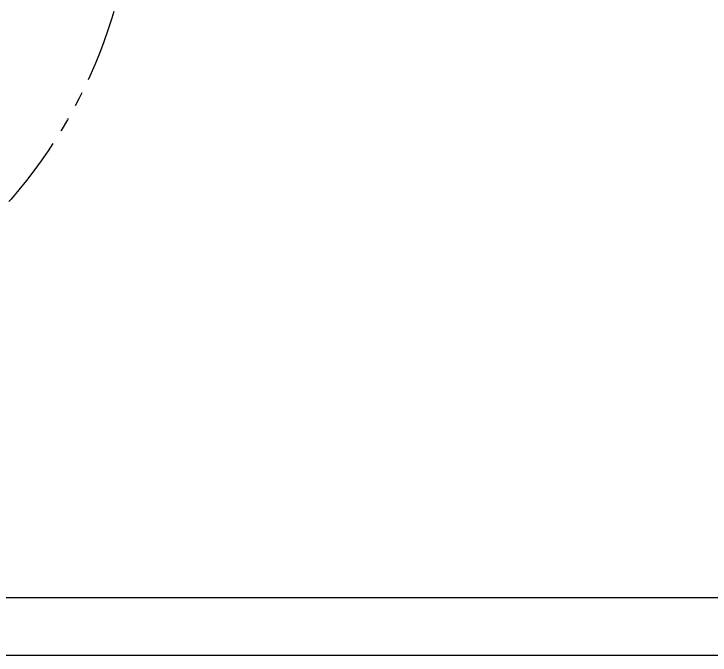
# Model space of a CAD drawing. Header units: millimetres. Extents: x 0 to 420, y 0 to 297.
# Drawn here: x 123.9 to 184.5, y 0 to 55.8 of the extents above; entities that cross this region are included whole.
import ezdxf

# ---------------------------------------------------------------- set-up
doc = ezdxf.new("R2010")
doc.units = ezdxf.units.MM
doc.linetypes.add('PHANTOM', pattern=[12.7, 6.35, -1.27, 1.27, -1.27, 1.27, -1.27])
for name, color, linetype, lineweight in [('双点划线层', 7, 'PHANTOM', 18), ('标注', 7, 'Continuous', 9), ('标注层', 7, 'Continuous', 15)]:
    doc.layers.add(name, color=color, linetype=linetype, lineweight=lineweight)
doc.styles.add('SLDTEXTSTYLE6', font='', dxfattribs={"width": 0.7})
doc.styles.get('SLDTEXTSTYLE6').set_extended_font_data('宋体')
doc.dimstyles.new('SLDDIMSTYLE0', dxfattribs={"dimtxt": 3, "dimasz": 3, "dimexe": 0, "dimexo": 0.0625, "dimgap": 0.75, "dimtad": 1, "dimdec": 4, "dimlfac": 10, "dimzin": 12, "dimdsep": 46, "dimtxsty": 'SLDTEXTSTYLE6', "dimcen": 0.09, "dimdle": 6, "dimazin": 3, "dimtfac": 1, "dimtdec": 3, "dimtofl": 0, "dimtmove": 0, "dimatfit": 3, "dimfxl": 1, "dimfrac": 2, "dimtolj": 1, "dimarcsym": 0})

# ---------------------------------------------------------------- blocks, each defined once
blk = doc.blocks.new('*X29')
at = {"layer": '标注层', "transparency": 16777216}
for points in [[(124.38, 68.561), (123.788, 65.584), (124.71, 65.544)], [(64.149, 46.639), (65.836, 44.115), (66.517, 44.739)]]:
    blk.add_hatch(color=256, dxfattribs=at).paths.add_polyline_path(points, flags=0)
blk.add_arc((90.275, 68.561), 34.105, 220, 360, dxfattribs=at)
at = {"layer": '标注层', "transparency": 16777216, "insert": (96.516, 38.654), "char_height": 3, "width": 12.0331, "attachment_point": 1, "rotation": 20, "style": 'SLDTEXTSTYLE6'}
blk.add_mtext('140%%D', dxfattribs=at)

msp = doc.modelspace()

# ---------------------------------------------------------------- linework, layer by layer
at = {"layer": '双点划线层'}
msp.add_circle((90.27515784, 68.56092363), 44.12053834, dxfattribs=at)
at = {"layer": '标注'}
for p, q in [((5.00008801, 4.99990707), (415.00008801, 4.99990707)), ((0.00008801, -0.00009293), (420.00008801, -0.00009293))]:
    msp.add_line(p, q, dxfattribs=at)

# ---------------------------------------------------------------- dimensions: what is measured, and where the dimension line sits
at = {"layer": '标注层'}
dim = msp.add_angular_dim_2l(base=(101.93980834, 36.51255977), line1=((242.66343596, 68.56092363), (90.27515784, 68.56092363)), line2=((44.31249126, 29.99366705), (90.27515784, 68.56092363)), dimstyle='SLDDIMSTYLE0', override={"dimtad": 1, "dimtih": 0, "dimtoh": 0, "dimsah": 1, "dimtdec": 2, "dimtzin": 12}, dxfattribs=at)
dim.commit()
dim.dimension.update_dxf_attribs({"geometry": '*X29', "text_midpoint": (101.93980834, 36.51255977), "dimtype": 162})

doc.saveas('drawing.dxf')
